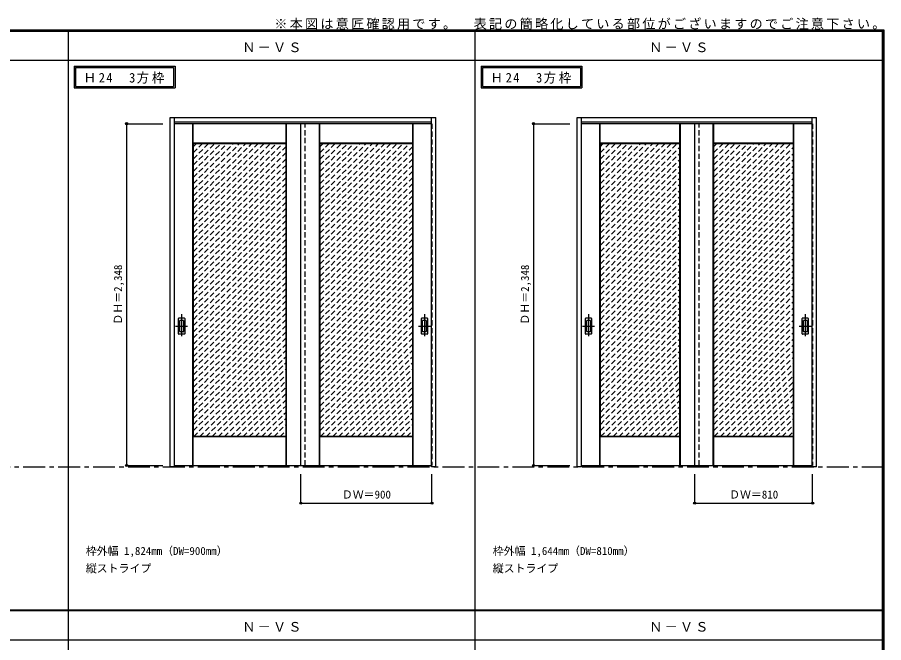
# Model space of a CAD drawing. Units: millimetres, scale not verified. Extents: x -6000 to 5700, y -4307 to 4260.
# Drawn here: x -250 to 5700, y -36 to 4260 of the extents above; entities that cross this region are included whole.
import ezdxf
from ezdxf.enums import TextEntityAlignment as Align

# ---------------------------------------------------------------- set-up
doc = ezdxf.new("R2010")
doc.units = ezdxf.units.MM
doc.header["$LTSCALE"] = 30
doc.header["$PDMODE"] = 32
doc.header["$PDSIZE"] = 15
doc.linetypes.add('CHAIN1', pattern=[8, 5, -1, 1, -1])
doc.linetypes.add('DASHED1', pattern=[1.8, 1.2, -0.6])
for name, color, linetype in [('0-1_通り芯', 4, 'CHAIN1'), ('0-2_扉', 4, 'DASHED1'), ('0-3_仕上げ', 7, 'Continuous'), ('0-4_枠', 3, 'Continuous'), ('0-6_引手', 3, 'Continuous'), ('0-A_文字', 7, 'Continuous'), ('0-B_寸法', 4, 'Continuous'), ('0-C_ハッチ', 4, 'DASHED1'), ('F-1_枠', 6, 'Continuous')]:
    doc.layers.add(name, color=color, linetype=linetype)
doc.styles.add('ＭＳ ゴシック', font='')
doc.styles.get('ＭＳ ゴシック').set_extended_font_data('MS Gothic')

msp = doc.modelspace()

# ---------------------------------------------------------------- linework, layer by layer
at = {"layer": '0-1_通り芯'}
for p, q in [((878, 2220), (878, 2058)), ((2546, 2220), (2546, 2058)), ((3673, 2220), (3673, 2058)), ((5161, 2220), (5161, 2058)), ((837, 2139), (919, 2139)), ((2505, 2139), (2587, 2139)), ((3632, 2139), (3714, 2139)), ((5120, 2139), (5202, 2139))]:
    msp.add_line(p, q, dxfattribs=at)
at = {"layer": '0-1_通り芯', "color": 7}
msp.add_line((-5490, 1173), (5690, 1173), dxfattribs=at)
at = {"layer": '0-2_扉'}
for p, q in [((827, 3529.5), (827, 1181.5)), ((830, 3529.5), (827, 3529.5)), ((1727, 1181.5), (1727, 3529.5)), ((2594, 3529.5), (2597, 3529.5)), ((2597, 3529.5), (2597, 1181.5)), ((3622, 3529.5), (3622, 1181.5)), ((3625, 3529.5), (3622, 3529.5)), ((4432, 1181.5), (4432, 3529.5)), ((5209, 3529.5), (5212, 3529.5)), ((5212, 3529.5), (5212, 1181.5)), ((827, 1181.5), (830, 1181.5)), ((2597, 1181.5), (2594, 1181.5)), ((3622, 1181.5), (3625, 1181.5)), ((5212, 1181.5), (5209, 1181.5))]:
    msp.add_line(p, q, dxfattribs=at)
at = {"layer": '0-2_扉', "color": 3, "linetype": 'Continuous'}
for p, q in [((2594, 3529.5), (830, 3529.5)), ((1697, 1181.5), (1697, 3529.5)), ((5209, 3529.5), (3625, 3529.5)), ((4402, 1181.5), (4402, 3529.5)), ((830, 1181.5), (2594, 1181.5)), ((3625, 1181.5), (5209, 1181.5))]:
    msp.add_line(p, q, dxfattribs=at)
at = {"layer": '0-3_仕上げ'}
for p, q in [((955, 1181.5), (955, 3529.5)), ((956.5, 3394), (956.5, 3529.5)), ((958, 3395.5), (958, 3529.5)), ((1596, 3395.5), (1596, 3529.5)), ((1597.5, 3394), (1597.5, 3529.5)), ((1599, 1181.5), (1599, 3529.5)), ((1825, 1181.5), (1825, 3529.5)), ((1826.5, 3394), (1826.5, 3529.5)), ((1828, 3395.5), (1828, 3529.5)), ((2466, 3395.5), (2466, 3529.5)), ((2467.5, 3394), (2467.5, 3529.5)), ((2469, 1181.5), (2469, 3529.5)), ((3750, 1181.5), (3750, 3529.5)), ((3751.5, 3394), (3751.5, 3529.5)), ((3753, 3395.5), (3753, 3529.5)), ((4301, 3395.5), (4301, 3529.5)), ((4302.5, 3394), (4302.5, 3529.5)), ((4304, 1181.5), (4304, 3529.5)), ((4530, 1181.5), (4530, 3529.5)), ((4531.5, 3394), (4531.5, 3529.5)), ((4533, 3395.5), (4533, 3529.5)), ((5081, 3395.5), (5081, 3529.5)), ((5082.5, 3394), (5082.5, 3529.5)), ((5084, 1181.5), (5084, 3529.5)), ((958, 3395.5), (956.5, 3394)), ((959, 3391.5), (956.5, 3394)), ((1596, 3395.5), (958, 3395.5)), ((1597.5, 3394), (1595, 3391.5)), ((1596, 3395.5), (1597.5, 3394)), ((1828, 3395.5), (1826.5, 3394)), ((1829, 3391.5), (1826.5, 3394)), ((2466, 3395.5), (1828, 3395.5)), ((2467.5, 3394), (2465, 3391.5)), ((2466, 3395.5), (2467.5, 3394)), ((3753, 3395.5), (3751.5, 3394)), ((3754, 3391.5), (3751.5, 3394)), ((4301, 3395.5), (3753, 3395.5)), ((4302.5, 3394), (4300, 3391.5)), ((4301, 3395.5), (4302.5, 3394)), ((4533, 3395.5), (4531.5, 3394)), ((4534, 3391.5), (4531.5, 3394)), ((5081, 3395.5), (4533, 3395.5)), ((5082.5, 3394), (5080, 3391.5)), ((5081, 3395.5), (5082.5, 3394)), ((956.5, 1379), (959, 1381.5)), ((956.5, 1181.5), (956.5, 1379)), ((958, 1181.5), (958, 1377.5)), ((1595, 1381.5), (1597.5, 1379)), ((1596, 1377.5), (1597.5, 1379)), ((1596, 1181.5), (1596, 1377.5)), ((1597.5, 1181.5), (1597.5, 1379)), ((1826.5, 1379), (1829, 1381.5)), ((1826.5, 1181.5), (1826.5, 1379)), ((1828, 1181.5), (1828, 1377.5)), ((2465, 1381.5), (2467.5, 1379)), ((2466, 1377.5), (2467.5, 1379)), ((2466, 1181.5), (2466, 1377.5)), ((2467.5, 1181.5), (2467.5, 1379)), ((3751.5, 1181.5), (3751.5, 1379)), ((3753, 1181.5), (3753, 1377.5)), ((4300, 1381.5), (4302.5, 1379)), ((4301, 1377.5), (4302.5, 1379)), ((4302.5, 1181.5), (4302.5, 1379)), ((4531.5, 1181.5), (4531.5, 1379)), ((4533, 1181.5), (4533, 1377.5)), ((5080, 1381.5), (5082.5, 1379)), ((5081, 1377.5), (5082.5, 1379)), ((5082.5, 1181.5), (5082.5, 1379))]:
    msp.add_line(p, q, dxfattribs=at)
at = {"layer": '0-3_仕上げ', "color": 3}
for p, q in [((959, 1381.5), (959, 3391.5)), ((1595, 3391.5), (959, 3391.5)), ((1595, 1381.5), (1595, 3391.5)), ((1829, 1381.5), (1829, 3391.5)), ((2465, 3391.5), (1829, 3391.5)), ((2465, 1381.5), (2465, 3391.5)), ((3754, 1381.5), (3754, 3391.5)), ((4300, 3391.5), (3754, 3391.5)), ((4300, 1381.5), (4300, 3391.5)), ((4534, 1381.5), (4534, 3391.5)), ((5080, 3391.5), (4534, 3391.5)), ((5080, 1381.5), (5080, 3391.5)), ((1595, 1381.5), (959, 1381.5)), ((2465, 1381.5), (1829, 1381.5)), ((4300, 1381.5), (3754, 1381.5)), ((5080, 1381.5), (4534, 1381.5))]:
    msp.add_line(p, q, dxfattribs=at)
at = {"layer": '0-3_仕上げ'}
for points in [[(1596, 1377.5), (958, 1377.5), (956.5, 1379)], [(2466, 1377.5), (1828, 1377.5), (1826.5, 1379)], [(4301, 1181.5), (4301, 1377.5), (3753, 1377.5), (3751.5, 1379), (3754, 1381.5)], [(5081, 1181.5), (5081, 1377.5), (4533, 1377.5), (4531.5, 1379), (4534, 1381.5)]]:
    msp.add_lwpolyline(points, dxfattribs=at)
at = {"layer": '0-4_枠'}
for p, q in [((800, 1173), (800, 3573)), ((800, 3573), (2624, 3573)), ((830, 1173), (830, 3573)), ((2594, 1182.04), (2594, 3573)), ((2624, 1173), (2624, 3573)), ((3595, 1173), (3595, 3573)), ((3595, 3573), (5239, 3573)), ((3625, 1173), (3625, 3573)), ((5209, 1182.04), (5209, 3573)), ((5239, 1173), (5239, 3573)), ((830, 3543), (2594, 3543)), ((3625, 3543), (5209, 3543)), ((830, 1173), (800, 1173)), ((2594, 1181.7), (2594, 1182.04)), ((3625, 1173), (3595, 1173)), ((5209, 1181.7), (5209, 1182.04))]:
    msp.add_line(p, q, dxfattribs=at)
for points in [[(2624, 1173), (2594, 1173), (2594, 1181.7)], [(5239, 1173), (5209, 1173), (5209, 1181.7)]]:
    msp.add_lwpolyline(points, dxfattribs=at)
at = {"layer": '0-6_引手'}
for p, q in [((857, 2085.5), (857, 2192.5)), ((897.5, 2194), (858.5, 2194)), ((899, 2192.5), (899, 2085.5)), ((2525, 2085.5), (2525, 2192.5)), ((2565.5, 2194), (2526.5, 2194)), ((2567, 2192.5), (2567, 2085.5)), ((3652, 2085.5), (3652, 2192.5)), ((3692.5, 2194), (3653.5, 2194)), ((3694, 2192.5), (3694, 2085.5)), ((5140, 2085.5), (5140, 2192.5)), ((5180.5, 2194), (5141.5, 2194)), ((5182, 2192.5), (5182, 2085.5)), ((897.5, 2084), (858.5, 2084)), ((2565.5, 2084), (2526.5, 2084)), ((3692.5, 2084), (3653.5, 2084)), ((5180.5, 2084), (5141.5, 2084))]:
    msp.add_line(p, q, dxfattribs=at)
at = {"layer": '0-6_引手', "color": 7}
for p, q in [((865.5, 2101.5), (865.5, 2176.5)), ((889, 2178), (867, 2178)), ((890.5, 2176.5), (890.5, 2101.5)), ((2533.5, 2101.5), (2533.5, 2176.5)), ((2557, 2178), (2535, 2178)), ((2558.5, 2176.5), (2558.5, 2101.5)), ((3660.5, 2101.5), (3660.5, 2176.5)), ((3684, 2178), (3662, 2178)), ((3685.5, 2176.5), (3685.5, 2101.5)), ((5148.5, 2101.5), (5148.5, 2176.5)), ((5172, 2178), (5150, 2178)), ((5173.5, 2176.5), (5173.5, 2101.5)), ((889, 2100), (867, 2100)), ((2557, 2100), (2535, 2100)), ((3684, 2100), (3662, 2100)), ((5172, 2100), (5150, 2100))]:
    msp.add_line(p, q, dxfattribs=at)
at = {"layer": '0-6_引手'}
for centre, start, end in [((858.5, 2192.5), 90, 180), ((897.5, 2192.5), 0, 90), ((2526.5, 2192.5), 90, 180), ((2565.5, 2192.5), 0, 90), ((3653.5, 2192.5), 90, 180), ((3692.5, 2192.5), 0, 90), ((5141.5, 2192.5), 90, 180), ((5180.5, 2192.5), 0, 90), ((858.5, 2085.5), 180, 270), ((897.5, 2085.5), 270, 0), ((2526.5, 2085.5), 180, 270), ((2565.5, 2085.5), 270, 0), ((3653.5, 2085.5), 180, 270), ((3692.5, 2085.5), 270, 0), ((5141.5, 2085.5), 180, 270), ((5180.5, 2085.5), 270, 0)]:
    msp.add_arc(centre, 1.5, start, end, dxfattribs=at)
at = {"layer": '0-6_引手', "color": 7}
for centre, start, end in [((867, 2176.5), 90, 180), ((889, 2176.5), 0, 90), ((2535, 2176.5), 90, 180), ((2557, 2176.5), 0, 90), ((3662, 2176.5), 90, 180), ((3684, 2176.5), 0, 90), ((5150, 2176.5), 90, 180), ((5172, 2176.5), 0, 90), ((867, 2101.5), 180, 270), ((889, 2101.5), 270, 0), ((2535, 2101.5), 180, 270), ((2557, 2101.5), 270, 0), ((3662, 2101.5), 180, 270), ((3684, 2101.5), 270, 0), ((5150, 2101.5), 180, 270), ((5172, 2101.5), 270, 0)]:
    msp.add_arc(centre, 1.5, start, end, dxfattribs=at)
at = {"layer": '0-A_文字'}
for p, q in [((140, 3925), (140, 3775)), ((150, 3915), (150, 3785)), ((150, 3915), (822.62, 3915)), ((822.62, 3915), (822.62, 3785)), ((2935, 3925), (2935, 3775)), ((2945, 3915), (2945, 3785)), ((2945, 3915), (3617.62, 3915)), ((3617.62, 3915), (3617.62, 3785)), ((140, 3775), (832.62, 3775)), ((150, 3785), (822.62, 3785)), ((2935, 3775), (3627.62, 3775)), ((2945, 3785), (3617.62, 3785))]:
    msp.add_line(p, q, dxfattribs=at)
for points in [[(140, 3925), (832.62, 3925), (832.62, 3775)], [(2935, 3925), (3627.62, 3925), (3627.62, 3775)]]:
    msp.add_lwpolyline(points, dxfattribs=at)
at = {"layer": '0-B_寸法'}
for p, q in [((500, 3529.5), (750, 3529.5)), ((500, 3529.5), (500, 1181.5)), ((3295, 3529.5), (3545, 3529.5)), ((3295, 3529.5), (3295, 1181.5)), ((500, 1181.5), (750, 1181.5)), ((3295, 1181.5), (3545, 1181.5)), ((1697, 923), (1697, 1123)), ((2597, 923), (2597, 1123)), ((4402, 923), (4402, 1123)), ((5212, 923), (5212, 1123)), ((1697, 923), (2597, 923)), ((4402, 923), (5212, 923))]:
    msp.add_line(p, q, dxfattribs=at)
at = {"layer": '0-B_寸法', "color": 7}
for p in [(500, 3529.5), (3295, 3529.5), (500, 1181.5), (3295, 1181.5), (1697, 923), (2597, 923), (4402, 923), (5212, 923)]:
    msp.add_point(p, dxfattribs=at)
at = {"layer": '0-C_ハッチ'}
for p, q in [((959, 3373.4), (977.1, 3391.5)), ((959, 2991.56), (1358.94, 3391.5)), ((959, 2779.43), (1571.07, 3391.5)), ((959, 2821.85), (1528.65, 3391.5)), ((959, 2864.28), (1486.22, 3391.5)), ((959, 2906.71), (1443.79, 3391.5)), ((959, 2949.13), (1401.37, 3391.5)), ((959, 3033.99), (1316.51, 3391.5)), ((959, 3076.41), (1274.09, 3391.5)), ((959, 3118.84), (1231.66, 3391.5)), ((959, 3161.26), (1189.23, 3391.5)), ((959, 3203.69), (1146.81, 3391.5)), ((959, 3246.12), (1104.38, 3391.5)), ((959, 3288.54), (1061.96, 3391.5)), ((959, 3330.97), (1019.53, 3391.5)), ((959, 2737), (1595, 3373)), ((1829, 2991.56), (2228.94, 3391.5)), ((1829, 2779.43), (2441.07, 3391.5)), ((1829, 2821.85), (2398.65, 3391.5)), ((1829, 2864.28), (2356.22, 3391.5)), ((1829, 2906.71), (2313.79, 3391.5)), ((1829, 2949.13), (2271.37, 3391.5)), ((1829, 3033.99), (2186.51, 3391.5)), ((1829, 3076.41), (2144.09, 3391.5)), ((1829, 3118.84), (2101.66, 3391.5)), ((1829, 3161.26), (2059.23, 3391.5)), ((1829, 3203.69), (2016.81, 3391.5)), ((1829, 3246.12), (1974.38, 3391.5)), ((1829, 3288.54), (1931.96, 3391.5)), ((1829, 3330.97), (1889.53, 3391.5)), ((1829, 3373.4), (1847.1, 3391.5)), ((1829, 2737), (2465, 3373)), ((3754, 2991.56), (4153.94, 3391.5)), ((3754, 2864.28), (4281.22, 3391.5)), ((3754, 2906.71), (4238.79, 3391.5)), ((3754, 2949.13), (4196.37, 3391.5)), ((3754, 3373.4), (3772.1, 3391.5)), ((3754, 3033.99), (4111.51, 3391.5)), ((3754, 3076.41), (4069.09, 3391.5)), ((3754, 3118.84), (4026.66, 3391.5)), ((3754, 3161.26), (3984.23, 3391.5)), ((3754, 3203.69), (3941.81, 3391.5)), ((3754, 3246.12), (3899.38, 3391.5)), ((3754, 3288.54), (3856.96, 3391.5)), ((3754, 3330.97), (3814.53, 3391.5)), ((3754, 2821.85), (4300, 3367.85)), ((4534, 2991.56), (4933.94, 3391.5)), ((4534, 2864.28), (5061.22, 3391.5)), ((4534, 2906.71), (5018.79, 3391.5)), ((4534, 2949.13), (4976.37, 3391.5)), ((4534, 3373.4), (4552.1, 3391.5)), ((4534, 3033.99), (4891.51, 3391.5)), ((4534, 3076.41), (4849.09, 3391.5)), ((4534, 3118.84), (4806.66, 3391.5)), ((4534, 3161.26), (4764.23, 3391.5)), ((4534, 3203.69), (4721.81, 3391.5)), ((4534, 3246.12), (4679.38, 3391.5)), ((4534, 3288.54), (4636.96, 3391.5)), ((4534, 3330.97), (4594.53, 3391.5)), ((4534, 2821.85), (5080, 3367.85)), ((959, 2694.57), (1595, 3330.57)), ((959, 2652.15), (1595, 3288.15)), ((1829, 2694.57), (2465, 3330.57)), ((1829, 2652.15), (2465, 3288.15)), ((3754, 2779.43), (4300, 3325.43)), ((3754, 2737), (4300, 3283)), ((4534, 2779.43), (5080, 3325.43)), ((4534, 2737), (5080, 3283)), ((959, 2609.72), (1595, 3245.72)), ((1829, 2609.72), (2465, 3245.72)), ((3754, 2694.57), (4300, 3240.57)), ((4534, 2694.57), (5080, 3240.57)), ((959, 2567.29), (1595, 3203.29)), ((959, 2524.87), (1595, 3160.87)), ((1829, 2567.29), (2465, 3203.29)), ((1829, 2524.87), (2465, 3160.87)), ((3754, 2652.15), (4300, 3198.15)), ((3754, 2609.72), (4300, 3155.72)), ((4534, 2652.15), (5080, 3198.15)), ((4534, 2609.72), (5080, 3155.72)), ((959, 2482.44), (1595, 3118.44)), ((1829, 2482.44), (2465, 3118.44)), ((3754, 2567.29), (4300, 3113.29)), ((4534, 2567.29), (5080, 3113.29)), ((959, 2440.02), (1595, 3076.02)), ((1829, 2440.02), (2465, 3076.02)), ((3754, 2524.87), (4300, 3070.87)), ((4534, 2524.87), (5080, 3070.87)), ((959, 2397.59), (1595, 3033.59)), ((959, 2355.16), (1595, 2991.16)), ((1829, 2397.59), (2465, 3033.59)), ((1829, 2355.16), (2465, 2991.16)), ((3754, 2482.44), (4300, 3028.44)), ((3754, 2440.02), (4300, 2986.02)), ((4534, 2482.44), (5078.06, 3026.5)), ((4534, 2440.02), (5080, 2986.02)), ((959, 2312.74), (1595, 2948.74)), ((1829, 2312.74), (2465, 2948.74)), ((3754, 2397.59), (4300, 2943.59)), ((4534, 2397.59), (5080, 2943.59)), ((959, 2270.31), (1595, 2906.31)), ((959, 2227.88), (1595, 2863.88)), ((1829, 2270.31), (2465, 2906.31)), ((1829, 2227.88), (2465, 2863.88)), ((3754, 2355.16), (4300, 2901.16)), ((3754, 2312.74), (4300, 2858.74)), ((4534, 2355.16), (5080, 2901.16)), ((4534, 2312.74), (5080, 2858.74)), ((959, 2185.46), (1595, 2821.46)), ((1829, 2185.46), (2465, 2821.46)), ((3754, 2270.31), (4300, 2816.31)), ((4534, 2270.31), (5080, 2816.31)), ((959, 2143.03), (1595, 2779.03)), ((1829, 2143.03), (2465, 2779.03)), ((3754, 2227.88), (4300, 2773.88)), ((4534, 2227.88), (5080, 2773.88)), ((959, 2100.6), (1595, 2736.6)), ((959, 2058.18), (1595, 2694.18)), ((1829, 2100.6), (2465, 2736.6)), ((1829, 2058.18), (2465, 2694.18)), ((3754, 2185.46), (4300, 2731.46)), ((3754, 2143.03), (4300, 2689.03)), ((4534, 2185.46), (5080, 2731.46)), ((4534, 2143.03), (5080, 2689.03)), ((959, 2015.75), (1595, 2651.75)), ((1829, 2015.75), (2465, 2651.75)), ((3754, 2100.6), (4300, 2646.6)), ((4534, 2100.6), (5080, 2646.6)), ((959, 1973.33), (1595, 2609.33)), ((959, 1930.9), (1595, 2566.9)), ((1829, 1973.33), (2465, 2609.33)), ((1829, 1930.9), (2465, 2566.9)), ((3754, 2058.18), (4300, 2604.18)), ((3754, 2015.75), (4300, 2561.75)), ((4534, 2058.18), (5080, 2604.18)), ((4534, 2015.75), (5080, 2561.75)), ((959, 1888.47), (1595, 2524.47)), ((1829, 1888.47), (2465, 2524.47)), ((3754, 1973.33), (4300, 2519.33)), ((4534, 1973.33), (5080, 2519.33)), ((959, 1846.05), (1595, 2482.05)), ((1829, 1846.05), (2465, 2482.05)), ((3754, 1930.9), (4300, 2476.9)), ((4534, 1930.9), (5080, 2476.9)), ((959, 1803.62), (1595, 2439.62)), ((959, 1761.19), (1595, 2397.19)), ((1829, 1803.62), (2465, 2439.62)), ((1829, 1761.19), (2465, 2397.19)), ((3754, 1888.47), (4300, 2434.47)), ((3754, 1846.05), (4300, 2392.05)), ((4534, 1888.47), (5080, 2434.47)), ((4534, 1846.05), (5080, 2392.05)), ((959, 1718.77), (1595, 2354.77)), ((1829, 1718.77), (2465, 2354.77)), ((3754, 1803.62), (4300, 2349.62)), ((4534, 1803.62), (5080, 2349.62)), ((959, 1676.34), (1595, 2312.34)), ((959, 1633.91), (1595, 2269.91)), ((1829, 1676.34), (2465, 2312.34)), ((1829, 1633.91), (2465, 2269.91)), ((3754, 1761.19), (4300, 2307.19)), ((3754, 1718.77), (4300, 2264.77)), ((4534, 1761.19), (5080, 2307.19)), ((4534, 1718.77), (5080, 2264.77)), ((959, 1591.49), (1595, 2227.49)), ((1829, 1591.49), (2465, 2227.49)), ((3754, 1676.34), (4300, 2222.34)), ((4534, 1676.34), (5080, 2222.34)), ((959, 1549.06), (1595, 2185.06)), ((959, 1506.63), (1595, 2142.63)), ((1829, 1549.06), (2465, 2185.06)), ((1829, 1506.63), (2465, 2142.63)), ((3754, 1633.91), (4300, 2179.91)), ((4534, 1633.91), (5080, 2179.91)), ((959, 1464.21), (1595, 2100.21)), ((1829, 1464.21), (2465, 2100.21)), ((3754, 1591.49), (4300, 2137.49)), ((3754, 1549.06), (4300, 2095.06)), ((4534, 1591.49), (5080, 2137.49)), ((4534, 1549.06), (5080, 2095.06)), ((959, 1421.78), (1595, 2057.78)), ((1829, 1421.78), (2465, 2057.78)), ((3754, 1506.63), (4300, 2052.63)), ((4534, 1506.63), (5080, 2052.63)), ((961.14, 1381.5), (1595, 2015.36)), ((1003.57, 1381.5), (1595, 1972.93)), ((1831.14, 1381.5), (2465, 2015.36)), ((1873.57, 1381.5), (2465, 1972.93)), ((3754, 1464.21), (4300, 2010.21)), ((3754, 1421.78), (4300, 1967.78)), ((4534, 1464.21), (5080, 2010.21)), ((4534, 1421.78), (5080, 1967.78)), ((1046, 1381.5), (1595, 1930.5)), ((1916, 1381.5), (2465, 1930.5)), ((3756.14, 1381.5), (4300, 1925.36)), ((4536.14, 1381.5), (5080, 1925.36)), ((1088.42, 1381.5), (1595, 1888.08)), ((1130.85, 1381.5), (1595, 1845.65)), ((1958.42, 1381.5), (2465, 1888.08)), ((2000.85, 1381.5), (2465, 1845.65)), ((3798.57, 1381.5), (4300, 1882.93)), ((4578.57, 1381.5), (5080, 1882.93)), ((1173.28, 1381.5), (1595, 1803.22)), ((2043.28, 1381.5), (2465, 1803.22)), ((3841, 1381.5), (4300, 1840.5)), ((3883.42, 1381.5), (4300, 1798.08)), ((4621, 1381.5), (5080, 1840.5)), ((4663.42, 1381.5), (5080, 1798.08)), ((1215.7, 1381.5), (1595, 1760.8)), ((2085.7, 1381.5), (2465, 1760.8)), ((3925.85, 1381.5), (4300, 1755.65)), ((4705.85, 1381.5), (5080, 1755.65)), ((1258.13, 1381.5), (1595, 1718.37)), ((1300.56, 1381.5), (1595, 1675.94)), ((2128.13, 1381.5), (2465, 1718.37)), ((2170.56, 1381.5), (2465, 1675.94)), ((3968.28, 1381.5), (4300, 1713.22)), ((4010.7, 1381.5), (4300, 1670.8)), ((4748.28, 1381.5), (5080, 1713.22)), ((4790.7, 1381.5), (5080, 1670.8)), ((1342.98, 1381.5), (1595, 1633.52)), ((2212.98, 1381.5), (2465, 1633.52)), ((4053.13, 1381.5), (4300, 1628.37)), ((4833.13, 1381.5), (5080, 1628.37)), ((1385.41, 1381.5), (1595, 1591.09)), ((1427.83, 1381.5), (1595, 1548.67)), ((2255.41, 1381.5), (2465, 1591.09)), ((2297.83, 1381.5), (2465, 1548.67)), ((4095.56, 1381.5), (4300, 1585.94)), ((4875.56, 1381.5), (5080, 1585.94)), ((1470.26, 1381.5), (1595, 1506.24)), ((2340.26, 1381.5), (2465, 1506.24)), ((4137.98, 1381.5), (4300, 1543.52)), ((4180.41, 1381.5), (4300, 1501.09)), ((4917.98, 1381.5), (5080, 1543.52)), ((4960.41, 1381.5), (5080, 1501.09)), ((1512.69, 1381.5), (1595, 1463.81)), ((2382.69, 1381.5), (2465, 1463.81)), ((4222.83, 1381.5), (4300, 1458.67)), ((5002.83, 1381.5), (5080, 1458.67)), ((1555.11, 1381.5), (1595, 1421.39)), ((2425.11, 1381.5), (2465, 1421.39)), ((4265.26, 1381.5), (4300, 1416.24)), ((5045.26, 1381.5), (5080, 1416.24))]:
    msp.add_line(p, q, dxfattribs=at)
at = {"layer": 'F-1_枠'}
for p, q in [((-6000, 4175), (5700, 4175)), ((-6000, 4170), (5700, 4170)), ((100, -3790), (100, 4175)), ((2895, -3790), (2895, 4175)), ((5690, 4175), (5690, -4205)), ((5695, 4175), (5695, -4205)), ((5700, 4175), (5700, -4205)), ((-6000, 4165), (5700, 4165)), ((-6000, 3965), (5700, 3965)), ((-6000, 190.5), (5700, 190.5)), ((-6000, 187.5), (5700, 187.5)), ((-6000, 184.5), (5700, 184.5)), ((-6000, -15.5), (5700, -15.5))]:
    msp.add_line(p, q, dxfattribs=at)

# ---------------------------------------------------------------- texts
at = {"layer": '0-A_文字', "style": 'ＭＳ ゴシック'}
for s, p in [('枠外幅 1,824mm（DW=900mm）', (220, 550.5)), ('枠外幅 1,644mm（DW=810mm）', (3015, 550.5)), ('縦ストライプ', (220, 430.5)), ('縦ストライプ', (3015, 430.5))]:
    msp.add_text(s, height=54.99, dxfattribs=at).set_placement(p, align=Align.BOTTOM_LEFT)
at = {"layer": '0-A_文字', "char_height": 65.98, "attachment_point": 7, "style": 'ＭＳ ゴシック'}
for s, insert in [('\\T1.17;※本図は意匠確認用です。\u3000表記の簡略化している部位がございますのでご注意下さい。', (1515, 4175)), ('\\T1.17;Ｎ－ＶＳ', (1295, 4020)), ('\\T1.17;Ｎ－ＶＳ', (4090, 4020)), ('\\T1.22;\\W0.95;Ｈ24\u30003方枠', (204.66, 3805)), ('\\T1.22;\\W0.95;Ｈ24\u30003方枠', (2999.66, 3805)), ('\\T1.17;Ｎ－ＶＳ', (1295, 39.5)), ('\\T1.17;Ｎ－ＶＳ', (4090, 39.5))]:
    msp.add_mtext(s, dxfattribs=dict(at, insert=insert))
at = {"layer": '0-B_寸法', "color": 7, "style": 'ＭＳ ゴシック'}
for p in [(485, 2149.25), (3280, 2149.25)]:
    msp.add_text('ＤＨ＝2,348', height=54.99, rotation=90, dxfattribs=at).set_placement(p, align=Align.BOTTOM_LEFT)
for s, p in [('ＤＷ＝900', (1978.25, 938)), ('ＤＷ＝810', (4638.25, 938))]:
    msp.add_text(s, height=54.99, dxfattribs=at).set_placement(p, align=Align.BOTTOM_LEFT)

doc.saveas('drawing.dxf')
